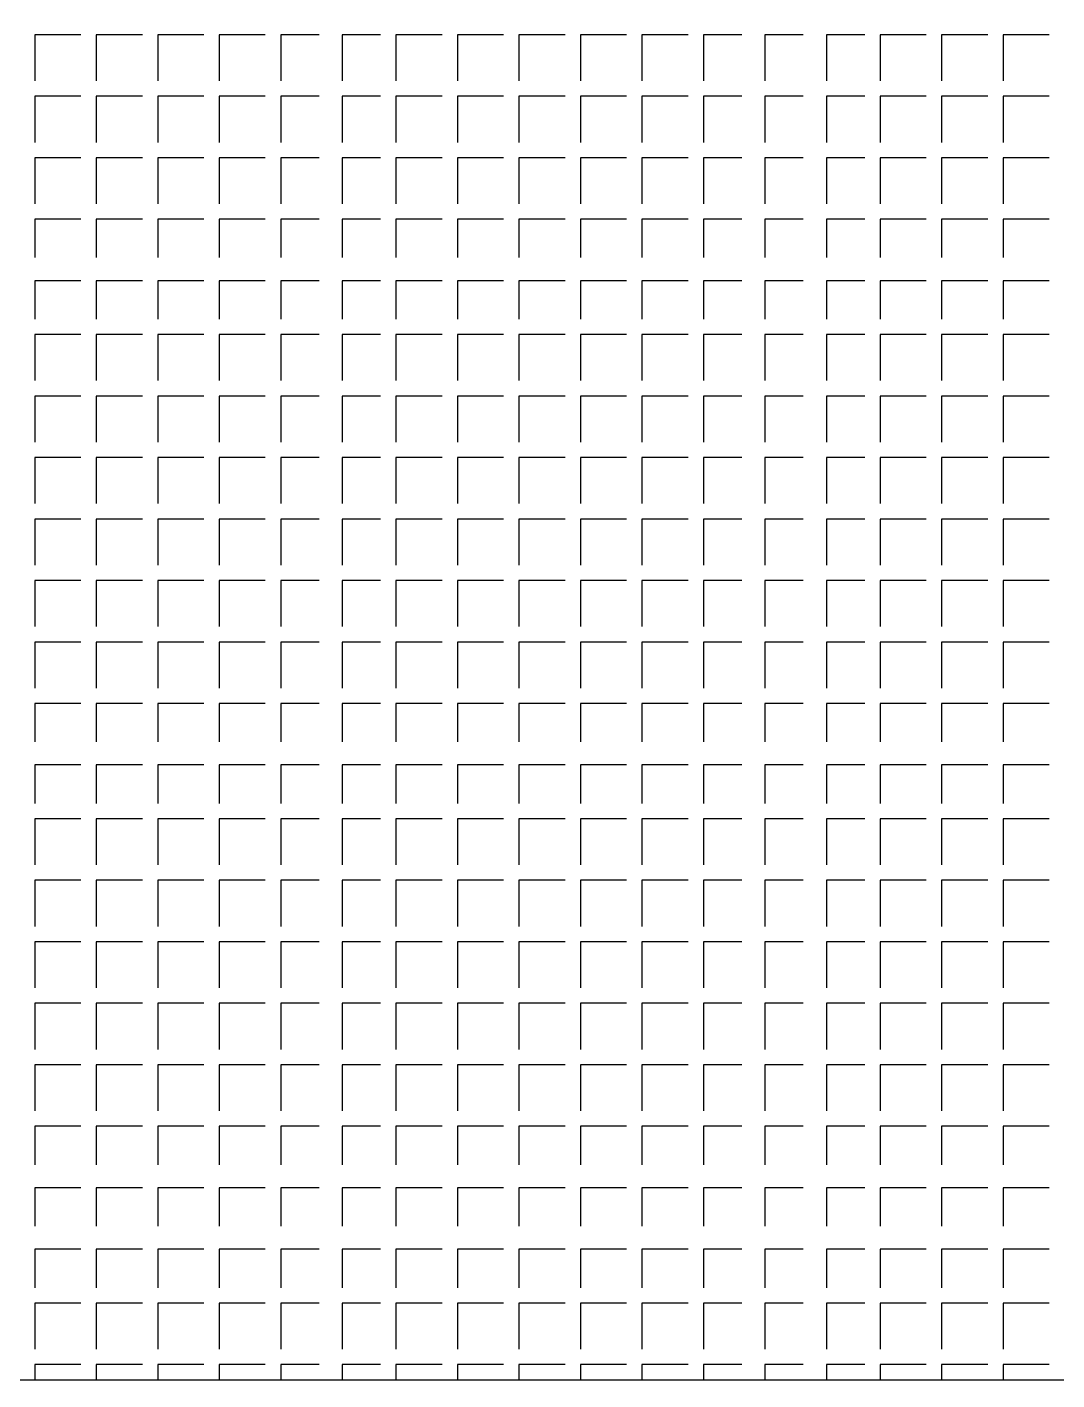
# Model space of a CAD drawing. Extents: x 69141456 to 70100388, y -33501327 to -33101377.
# Drawn here: x 69320117.4 to 69320402.2, y -33464191.8 to -33463817.7 of the extents above; entities that cross this region are included whole.
import ezdxf

# ---------------------------------------------------------------- set-up
doc = ezdxf.new("R2010")
doc.units = 0
doc.header["$LTSCALE"] = 100
doc.layers.add('PDF _СС_ЗВ_Оборудование', color=1, linetype='Continuous')

msp = doc.modelspace()

# ---------------------------------------------------------------- linework, layer by layer
at = {"layer": 'PDF _СС_ЗВ_Оборудование', "lineweight": 30}
msp.add_lwpolyline([(69321469.28, -33464191.77), (69321469.28, -33463420.17), (69319851.68, -33463420.17), (69319851.68, -33464191.77)], close=True, dxfattribs=at)
for points in [[(69320132.26, -33463819.79), (69320119.51, -33463819.79), (69320119.51, -33463832.54)], [(69320149.27, -33463819.79), (69320136.51, -33463819.79), (69320136.51, -33463832.54)], [(69320166.27, -33463819.79), (69320153.52, -33463819.79), (69320153.52, -33463832.54)], [(69320183.28, -33463819.79), (69320170.52, -33463819.79), (69320170.52, -33463832.54)], [(69320198.15, -33463819.79), (69320187.53, -33463819.79), (69320187.53, -33463832.54)], [(69320215.16, -33463819.79), (69320204.53, -33463819.79), (69320204.53, -33463832.54)], [(69320232.16, -33463819.79), (69320219.41, -33463819.79), (69320219.41, -33463832.54)], [(69320249.17, -33463819.79), (69320236.42, -33463819.79), (69320236.42, -33463832.54)], [(69320266.17, -33463819.79), (69320253.42, -33463819.79), (69320253.42, -33463832.54)], [(69320283.18, -33463819.79), (69320270.43, -33463819.79), (69320270.43, -33463832.54)], [(69320300.18, -33463819.79), (69320287.43, -33463819.79), (69320287.43, -33463832.54)], [(69320315.06, -33463819.79), (69320304.44, -33463819.79), (69320304.44, -33463832.54)], [(69320332.07, -33463819.79), (69320321.44, -33463819.79), (69320321.44, -33463832.54)], [(69320349.07, -33463819.79), (69320338.45, -33463819.79), (69320338.45, -33463832.54)], [(69320366.08, -33463819.79), (69320353.32, -33463819.79), (69320353.32, -33463832.54)], [(69320383.08, -33463819.79), (69320370.33, -33463819.79), (69320370.33, -33463832.54)], [(69320400.09, -33463819.79), (69320387.33, -33463819.79), (69320387.33, -33463832.54)], [(69320132.26, -33463836.79), (69320119.51, -33463836.79), (69320119.51, -33463849.55)], [(69320149.27, -33463836.79), (69320136.51, -33463836.79), (69320136.51, -33463849.55)], [(69320166.27, -33463836.79), (69320153.52, -33463836.79), (69320153.52, -33463849.55)], [(69320183.28, -33463836.79), (69320170.52, -33463836.79), (69320170.52, -33463849.55)], [(69320198.15, -33463836.79), (69320187.53, -33463836.79), (69320187.53, -33463849.55)], [(69320215.16, -33463836.79), (69320204.53, -33463836.79), (69320204.53, -33463849.55)], [(69320232.16, -33463836.79), (69320219.41, -33463836.79), (69320219.41, -33463849.55)], [(69320249.17, -33463836.79), (69320236.42, -33463836.79), (69320236.42, -33463849.55)], [(69320266.17, -33463836.79), (69320253.42, -33463836.79), (69320253.42, -33463849.55)], [(69320283.18, -33463836.79), (69320270.43, -33463836.79), (69320270.43, -33463849.55)], [(69320300.18, -33463836.79), (69320287.43, -33463836.79), (69320287.43, -33463849.55)], [(69320315.06, -33463836.79), (69320304.44, -33463836.79), (69320304.44, -33463849.55)], [(69320332.07, -33463836.79), (69320321.44, -33463836.79), (69320321.44, -33463849.55)], [(69320349.07, -33463836.79), (69320338.45, -33463836.79), (69320338.45, -33463849.55)], [(69320366.08, -33463836.79), (69320353.32, -33463836.79), (69320353.32, -33463849.55)], [(69320383.08, -33463836.79), (69320370.33, -33463836.79), (69320370.33, -33463849.55)], [(69320400.09, -33463836.79), (69320387.33, -33463836.79), (69320387.33, -33463849.55)], [(69320132.26, -33463853.8), (69320119.51, -33463853.8), (69320119.51, -33463866.55)], [(69320149.27, -33463853.8), (69320136.51, -33463853.8), (69320136.51, -33463866.55)], [(69320166.27, -33463853.8), (69320153.52, -33463853.8), (69320153.52, -33463866.55)], [(69320183.28, -33463853.8), (69320170.52, -33463853.8), (69320170.52, -33463866.55)], [(69320198.15, -33463853.8), (69320187.53, -33463853.8), (69320187.53, -33463866.55)], [(69320215.16, -33463853.8), (69320204.53, -33463853.8), (69320204.53, -33463866.55)], [(69320232.16, -33463853.8), (69320219.41, -33463853.8), (69320219.41, -33463866.55)], [(69320249.17, -33463853.8), (69320236.42, -33463853.8), (69320236.42, -33463866.55)], [(69320266.17, -33463853.8), (69320253.42, -33463853.8), (69320253.42, -33463866.55)], [(69320283.18, -33463853.8), (69320270.43, -33463853.8), (69320270.43, -33463866.55)], [(69320300.18, -33463853.8), (69320287.43, -33463853.8), (69320287.43, -33463866.55)], [(69320315.06, -33463853.8), (69320304.44, -33463853.8), (69320304.44, -33463866.55)], [(69320332.07, -33463853.8), (69320321.44, -33463853.8), (69320321.44, -33463866.55)], [(69320349.07, -33463853.8), (69320338.45, -33463853.8), (69320338.45, -33463866.55)], [(69320366.08, -33463853.8), (69320353.32, -33463853.8), (69320353.32, -33463866.55)], [(69320383.08, -33463853.8), (69320370.33, -33463853.8), (69320370.33, -33463866.55)], [(69320400.09, -33463853.8), (69320387.33, -33463853.8), (69320387.33, -33463866.55)], [(69320132.26, -33463870.8), (69320119.51, -33463870.8), (69320119.51, -33463881.43)], [(69320149.27, -33463870.8), (69320136.51, -33463870.8), (69320136.51, -33463881.43)], [(69320166.27, -33463870.8), (69320153.52, -33463870.8), (69320153.52, -33463881.43)], [(69320183.28, -33463870.8), (69320170.52, -33463870.8), (69320170.52, -33463881.43)], [(69320198.15, -33463870.8), (69320187.53, -33463870.8), (69320187.53, -33463881.43)], [(69320215.16, -33463870.8), (69320204.53, -33463870.8), (69320204.53, -33463881.43)], [(69320232.16, -33463870.8), (69320219.41, -33463870.8), (69320219.41, -33463881.43)], [(69320249.17, -33463870.8), (69320236.42, -33463870.8), (69320236.42, -33463881.43)], [(69320266.17, -33463870.8), (69320253.42, -33463870.8), (69320253.42, -33463881.43)], [(69320283.18, -33463870.8), (69320270.43, -33463870.8), (69320270.43, -33463881.43)], [(69320300.18, -33463870.8), (69320287.43, -33463870.8), (69320287.43, -33463881.43)], [(69320315.06, -33463870.8), (69320304.44, -33463870.8), (69320304.44, -33463881.43)], [(69320332.07, -33463870.8), (69320321.44, -33463870.8), (69320321.44, -33463881.43)], [(69320349.07, -33463870.8), (69320338.45, -33463870.8), (69320338.45, -33463881.43)], [(69320366.08, -33463870.8), (69320353.32, -33463870.8), (69320353.32, -33463881.43)], [(69320383.08, -33463870.8), (69320370.33, -33463870.8), (69320370.33, -33463881.43)], [(69320400.09, -33463870.8), (69320387.33, -33463870.8), (69320387.33, -33463881.43)], [(69320132.26, -33463887.81), (69320119.51, -33463887.81), (69320119.51, -33463898.43)], [(69320149.27, -33463887.81), (69320136.51, -33463887.81), (69320136.51, -33463898.43)], [(69320166.27, -33463887.81), (69320153.52, -33463887.81), (69320153.52, -33463898.43)], [(69320183.28, -33463887.81), (69320170.52, -33463887.81), (69320170.52, -33463898.43)], [(69320198.15, -33463887.81), (69320187.53, -33463887.81), (69320187.53, -33463898.43)], [(69320215.16, -33463887.81), (69320204.53, -33463887.81), (69320204.53, -33463898.43)], [(69320232.16, -33463887.81), (69320219.41, -33463887.81), (69320219.41, -33463898.43)], [(69320249.17, -33463887.81), (69320236.42, -33463887.81), (69320236.42, -33463898.43)], [(69320266.17, -33463887.81), (69320253.42, -33463887.81), (69320253.42, -33463898.43)], [(69320283.18, -33463887.81), (69320270.43, -33463887.81), (69320270.43, -33463898.43)], [(69320300.18, -33463887.81), (69320287.43, -33463887.81), (69320287.43, -33463898.43)], [(69320315.06, -33463887.81), (69320304.44, -33463887.81), (69320304.44, -33463898.43)], [(69320332.07, -33463887.81), (69320321.44, -33463887.81), (69320321.44, -33463898.43)], [(69320349.07, -33463887.81), (69320338.45, -33463887.81), (69320338.45, -33463898.43)], [(69320366.08, -33463887.81), (69320353.32, -33463887.81), (69320353.32, -33463898.43)], [(69320383.08, -33463887.81), (69320370.33, -33463887.81), (69320370.33, -33463898.43)], [(69320400.09, -33463887.81), (69320387.33, -33463887.81), (69320387.33, -33463898.43)], [(69320132.26, -33463902.69), (69320119.51, -33463902.69), (69320119.51, -33463915.44)], [(69320149.27, -33463902.69), (69320136.51, -33463902.69), (69320136.51, -33463915.44)], [(69320166.27, -33463902.69), (69320153.52, -33463902.69), (69320153.52, -33463915.44)], [(69320183.28, -33463902.69), (69320170.52, -33463902.69), (69320170.52, -33463915.44)], [(69320198.15, -33463902.69), (69320187.53, -33463902.69), (69320187.53, -33463915.44)], [(69320215.16, -33463902.69), (69320204.53, -33463902.69), (69320204.53, -33463915.44)], [(69320232.16, -33463902.69), (69320219.41, -33463902.69), (69320219.41, -33463915.44)], [(69320249.17, -33463902.69), (69320236.42, -33463902.69), (69320236.42, -33463915.44)], [(69320266.17, -33463902.69), (69320253.42, -33463902.69), (69320253.42, -33463915.44)], [(69320283.18, -33463902.69), (69320270.43, -33463902.69), (69320270.43, -33463915.44)], [(69320300.18, -33463902.69), (69320287.43, -33463902.69), (69320287.43, -33463915.44)], [(69320315.06, -33463902.69), (69320304.44, -33463902.69), (69320304.44, -33463915.44)], [(69320332.07, -33463902.69), (69320321.44, -33463902.69), (69320321.44, -33463915.44)], [(69320349.07, -33463902.69), (69320338.45, -33463902.69), (69320338.45, -33463915.44)], [(69320366.08, -33463902.69), (69320353.32, -33463902.69), (69320353.32, -33463915.44)], [(69320383.08, -33463902.69), (69320370.33, -33463902.69), (69320370.33, -33463915.44)], [(69320400.09, -33463902.69), (69320387.33, -33463902.69), (69320387.33, -33463915.44)], [(69320132.26, -33463919.69), (69320119.51, -33463919.69), (69320119.51, -33463932.44)], [(69320149.27, -33463919.69), (69320136.51, -33463919.69), (69320136.51, -33463932.44)], [(69320166.27, -33463919.69), (69320153.52, -33463919.69), (69320153.52, -33463932.44)], [(69320183.28, -33463919.69), (69320170.52, -33463919.69), (69320170.52, -33463932.44)], [(69320198.15, -33463919.69), (69320187.53, -33463919.69), (69320187.53, -33463932.44)], [(69320215.16, -33463919.69), (69320204.53, -33463919.69), (69320204.53, -33463932.44)], [(69320232.16, -33463919.69), (69320219.41, -33463919.69), (69320219.41, -33463932.44)], [(69320249.17, -33463919.69), (69320236.42, -33463919.69), (69320236.42, -33463932.44)], [(69320266.17, -33463919.69), (69320253.42, -33463919.69), (69320253.42, -33463932.44)], [(69320283.18, -33463919.69), (69320270.43, -33463919.69), (69320270.43, -33463932.44)], [(69320300.18, -33463919.69), (69320287.43, -33463919.69), (69320287.43, -33463932.44)], [(69320315.06, -33463919.69), (69320304.44, -33463919.69), (69320304.44, -33463932.44)], [(69320332.07, -33463919.69), (69320321.44, -33463919.69), (69320321.44, -33463932.44)], [(69320349.07, -33463919.69), (69320338.45, -33463919.69), (69320338.45, -33463932.44)], [(69320366.08, -33463919.69), (69320353.32, -33463919.69), (69320353.32, -33463932.44)], [(69320383.08, -33463919.69), (69320370.33, -33463919.69), (69320370.33, -33463932.44)], [(69320400.09, -33463919.69), (69320387.33, -33463919.69), (69320387.33, -33463932.44)], [(69320132.26, -33463936.7), (69320119.51, -33463936.7), (69320119.51, -33463949.45)], [(69320149.27, -33463936.7), (69320136.51, -33463936.7), (69320136.51, -33463949.45)], [(69320166.27, -33463936.7), (69320153.52, -33463936.7), (69320153.52, -33463949.45)], [(69320183.28, -33463936.7), (69320170.52, -33463936.7), (69320170.52, -33463949.45)], [(69320198.15, -33463936.7), (69320187.53, -33463936.7), (69320187.53, -33463949.45)], [(69320215.16, -33463936.7), (69320204.53, -33463936.7), (69320204.53, -33463949.45)], [(69320232.16, -33463936.7), (69320219.41, -33463936.7), (69320219.41, -33463949.45)], [(69320249.17, -33463936.7), (69320236.42, -33463936.7), (69320236.42, -33463949.45)], [(69320266.17, -33463936.7), (69320253.42, -33463936.7), (69320253.42, -33463949.45)], [(69320283.18, -33463936.7), (69320270.43, -33463936.7), (69320270.43, -33463949.45)], [(69320300.18, -33463936.7), (69320287.43, -33463936.7), (69320287.43, -33463949.45)], [(69320315.06, -33463936.7), (69320304.44, -33463936.7), (69320304.44, -33463949.45)], [(69320332.07, -33463936.7), (69320321.44, -33463936.7), (69320321.44, -33463949.45)], [(69320349.07, -33463936.7), (69320338.45, -33463936.7), (69320338.45, -33463949.45)], [(69320366.08, -33463936.7), (69320353.32, -33463936.7), (69320353.32, -33463949.45)], [(69320383.08, -33463936.7), (69320370.33, -33463936.7), (69320370.33, -33463949.45)], [(69320400.09, -33463936.7), (69320387.33, -33463936.7), (69320387.33, -33463949.45)], [(69320132.26, -33463953.7), (69320119.51, -33463953.7), (69320119.51, -33463966.45)], [(69320149.27, -33463953.7), (69320136.51, -33463953.7), (69320136.51, -33463966.45)], [(69320166.27, -33463953.7), (69320153.52, -33463953.7), (69320153.52, -33463966.45)], [(69320183.28, -33463953.7), (69320170.52, -33463953.7), (69320170.52, -33463966.45)], [(69320198.15, -33463953.7), (69320187.53, -33463953.7), (69320187.53, -33463966.45)], [(69320215.16, -33463953.7), (69320204.53, -33463953.7), (69320204.53, -33463966.45)], [(69320232.16, -33463953.7), (69320219.41, -33463953.7), (69320219.41, -33463966.45)], [(69320249.17, -33463953.7), (69320236.42, -33463953.7), (69320236.42, -33463966.45)], [(69320266.17, -33463953.7), (69320253.42, -33463953.7), (69320253.42, -33463966.45)], [(69320283.18, -33463953.7), (69320270.43, -33463953.7), (69320270.43, -33463966.45)], [(69320300.18, -33463953.7), (69320287.43, -33463953.7), (69320287.43, -33463966.45)], [(69320315.06, -33463953.7), (69320304.44, -33463953.7), (69320304.44, -33463966.45)], [(69320332.07, -33463953.7), (69320321.44, -33463953.7), (69320321.44, -33463966.45)], [(69320349.07, -33463953.7), (69320338.45, -33463953.7), (69320338.45, -33463966.45)], [(69320366.08, -33463953.7), (69320353.32, -33463953.7), (69320353.32, -33463966.45)], [(69320383.08, -33463953.7), (69320370.33, -33463953.7), (69320370.33, -33463966.45)], [(69320400.09, -33463953.7), (69320387.33, -33463953.7), (69320387.33, -33463966.45)], [(69320132.26, -33463970.71), (69320119.51, -33463970.71), (69320119.51, -33463983.46)], [(69320149.27, -33463970.71), (69320136.51, -33463970.71), (69320136.51, -33463983.46)], [(69320166.27, -33463970.71), (69320153.52, -33463970.71), (69320153.52, -33463983.46)], [(69320183.28, -33463970.71), (69320170.52, -33463970.71), (69320170.52, -33463983.46)], [(69320198.15, -33463970.71), (69320187.53, -33463970.71), (69320187.53, -33463983.46)], [(69320215.16, -33463970.71), (69320204.53, -33463970.71), (69320204.53, -33463983.46)], [(69320232.16, -33463970.71), (69320219.41, -33463970.71), (69320219.41, -33463983.46)], [(69320249.17, -33463970.71), (69320236.42, -33463970.71), (69320236.42, -33463983.46)], [(69320266.17, -33463970.71), (69320253.42, -33463970.71), (69320253.42, -33463983.46)], [(69320283.18, -33463970.71), (69320270.43, -33463970.71), (69320270.43, -33463983.46)], [(69320300.18, -33463970.71), (69320287.43, -33463970.71), (69320287.43, -33463983.46)], [(69320315.06, -33463970.71), (69320304.44, -33463970.71), (69320304.44, -33463983.46)], [(69320332.07, -33463970.71), (69320321.44, -33463970.71), (69320321.44, -33463983.46)], [(69320349.07, -33463970.71), (69320338.45, -33463970.71), (69320338.45, -33463983.46)], [(69320366.08, -33463970.71), (69320353.32, -33463970.71), (69320353.32, -33463983.46)], [(69320383.08, -33463970.71), (69320370.33, -33463970.71), (69320370.33, -33463983.46)], [(69320400.09, -33463970.71), (69320387.33, -33463970.71), (69320387.33, -33463983.46)], [(69320132.26, -33463987.71), (69320119.51, -33463987.71), (69320119.51, -33464000.46)], [(69320149.27, -33463987.71), (69320136.51, -33463987.71), (69320136.51, -33464000.46)], [(69320166.27, -33463987.71), (69320153.52, -33463987.71), (69320153.52, -33464000.46)], [(69320183.28, -33463987.71), (69320170.52, -33463987.71), (69320170.52, -33464000.46)], [(69320198.15, -33463987.71), (69320187.53, -33463987.71), (69320187.53, -33464000.46)], [(69320215.16, -33463987.71), (69320204.53, -33463987.71), (69320204.53, -33464000.46)], [(69320232.16, -33463987.71), (69320219.41, -33463987.71), (69320219.41, -33464000.46)], [(69320249.17, -33463987.71), (69320236.42, -33463987.71), (69320236.42, -33464000.46)], [(69320266.17, -33463987.71), (69320253.42, -33463987.71), (69320253.42, -33464000.46)], [(69320283.18, -33463987.71), (69320270.43, -33463987.71), (69320270.43, -33464000.46)], [(69320300.18, -33463987.71), (69320287.43, -33463987.71), (69320287.43, -33464000.46)], [(69320315.06, -33463987.71), (69320304.44, -33463987.71), (69320304.44, -33464000.46)], [(69320332.07, -33463987.71), (69320321.44, -33463987.71), (69320321.44, -33464000.46)], [(69320349.07, -33463987.71), (69320338.45, -33463987.71), (69320338.45, -33464000.46)], [(69320366.08, -33463987.71), (69320353.32, -33463987.71), (69320353.32, -33464000.46)], [(69320383.08, -33463987.71), (69320370.33, -33463987.71), (69320370.33, -33464000.46)], [(69320400.09, -33463987.71), (69320387.33, -33463987.71), (69320387.33, -33464000.46)], [(69320132.26, -33464004.72), (69320119.51, -33464004.72), (69320119.51, -33464015.34)], [(69320149.27, -33464004.72), (69320136.51, -33464004.72), (69320136.51, -33464015.34)], [(69320166.27, -33464004.72), (69320153.52, -33464004.72), (69320153.52, -33464015.34)], [(69320183.28, -33464004.72), (69320170.52, -33464004.72), (69320170.52, -33464015.34)], [(69320198.15, -33464004.72), (69320187.53, -33464004.72), (69320187.53, -33464015.34)], [(69320215.16, -33464004.72), (69320204.53, -33464004.72), (69320204.53, -33464015.34)], [(69320232.16, -33464004.72), (69320219.41, -33464004.72), (69320219.41, -33464015.34)], [(69320249.17, -33464004.72), (69320236.42, -33464004.72), (69320236.42, -33464015.34)], [(69320266.17, -33464004.72), (69320253.42, -33464004.72), (69320253.42, -33464015.34)], [(69320283.18, -33464004.72), (69320270.43, -33464004.72), (69320270.43, -33464015.34)], [(69320300.18, -33464004.72), (69320287.43, -33464004.72), (69320287.43, -33464015.34)], [(69320315.06, -33464004.72), (69320304.44, -33464004.72), (69320304.44, -33464015.34)], [(69320332.07, -33464004.72), (69320321.44, -33464004.72), (69320321.44, -33464015.34)], [(69320349.07, -33464004.72), (69320338.45, -33464004.72), (69320338.45, -33464015.34)], [(69320366.08, -33464004.72), (69320353.32, -33464004.72), (69320353.32, -33464015.34)], [(69320383.08, -33464004.72), (69320370.33, -33464004.72), (69320370.33, -33464015.34)], [(69320400.09, -33464004.72), (69320387.33, -33464004.72), (69320387.33, -33464015.34)], [(69320132.26, -33464021.72), (69320119.51, -33464021.72), (69320119.51, -33464032.35)], [(69320149.27, -33464021.72), (69320136.51, -33464021.72), (69320136.51, -33464032.35)], [(69320166.27, -33464021.72), (69320153.52, -33464021.72), (69320153.52, -33464032.35)], [(69320183.28, -33464021.72), (69320170.52, -33464021.72), (69320170.52, -33464032.35)], [(69320198.15, -33464021.72), (69320187.53, -33464021.72), (69320187.53, -33464032.35)], [(69320215.16, -33464021.72), (69320204.53, -33464021.72), (69320204.53, -33464032.35)], [(69320232.16, -33464021.72), (69320219.41, -33464021.72), (69320219.41, -33464032.35)], [(69320249.17, -33464021.72), (69320236.42, -33464021.72), (69320236.42, -33464032.35)], [(69320266.17, -33464021.72), (69320253.42, -33464021.72), (69320253.42, -33464032.35)], [(69320283.18, -33464021.72), (69320270.43, -33464021.72), (69320270.43, -33464032.35)], [(69320300.18, -33464021.72), (69320287.43, -33464021.72), (69320287.43, -33464032.35)], [(69320315.06, -33464021.72), (69320304.44, -33464021.72), (69320304.44, -33464032.35)], [(69320332.07, -33464021.72), (69320321.44, -33464021.72), (69320321.44, -33464032.35)], [(69320349.07, -33464021.72), (69320338.45, -33464021.72), (69320338.45, -33464032.35)], [(69320366.08, -33464021.72), (69320353.32, -33464021.72), (69320353.32, -33464032.35)], [(69320383.08, -33464021.72), (69320370.33, -33464021.72), (69320370.33, -33464032.35)], [(69320400.09, -33464021.72), (69320387.33, -33464021.72), (69320387.33, -33464032.35)], [(69320132.26, -33464036.6), (69320119.51, -33464036.6), (69320119.51, -33464049.35)], [(69320149.27, -33464036.6), (69320136.51, -33464036.6), (69320136.51, -33464049.35)], [(69320166.27, -33464036.6), (69320153.52, -33464036.6), (69320153.52, -33464049.35)], [(69320183.28, -33464036.6), (69320170.52, -33464036.6), (69320170.52, -33464049.35)], [(69320198.15, -33464036.6), (69320187.53, -33464036.6), (69320187.53, -33464049.35)], [(69320215.16, -33464036.6), (69320204.53, -33464036.6), (69320204.53, -33464049.35)], [(69320232.16, -33464036.6), (69320219.41, -33464036.6), (69320219.41, -33464049.35)], [(69320249.17, -33464036.6), (69320236.42, -33464036.6), (69320236.42, -33464049.35)], [(69320266.17, -33464036.6), (69320253.42, -33464036.6), (69320253.42, -33464049.35)], [(69320283.18, -33464036.6), (69320270.43, -33464036.6), (69320270.43, -33464049.35)], [(69320300.18, -33464036.6), (69320287.43, -33464036.6), (69320287.43, -33464049.35)], [(69320315.06, -33464036.6), (69320304.44, -33464036.6), (69320304.44, -33464049.35)], [(69320332.07, -33464036.6), (69320321.44, -33464036.6), (69320321.44, -33464049.35)], [(69320349.07, -33464036.6), (69320338.45, -33464036.6), (69320338.45, -33464049.35)], [(69320366.08, -33464036.6), (69320353.32, -33464036.6), (69320353.32, -33464049.35)], [(69320383.08, -33464036.6), (69320370.33, -33464036.6), (69320370.33, -33464049.35)], [(69320400.09, -33464036.6), (69320387.33, -33464036.6), (69320387.33, -33464049.35)], [(69320132.26, -33464053.6), (69320119.51, -33464053.6), (69320119.51, -33464066.36)], [(69320149.27, -33464053.6), (69320136.51, -33464053.6), (69320136.51, -33464066.36)], [(69320166.27, -33464053.6), (69320153.52, -33464053.6), (69320153.52, -33464066.36)], [(69320183.28, -33464053.6), (69320170.52, -33464053.6), (69320170.52, -33464066.36)], [(69320198.15, -33464053.6), (69320187.53, -33464053.6), (69320187.53, -33464066.36)], [(69320215.16, -33464053.6), (69320204.53, -33464053.6), (69320204.53, -33464066.36)], [(69320232.16, -33464053.6), (69320219.41, -33464053.6), (69320219.41, -33464066.36)], [(69320249.17, -33464053.6), (69320236.42, -33464053.6), (69320236.42, -33464066.36)], [(69320266.17, -33464053.6), (69320253.42, -33464053.6), (69320253.42, -33464066.36)], [(69320283.18, -33464053.6), (69320270.43, -33464053.6), (69320270.43, -33464066.36)], [(69320300.18, -33464053.6), (69320287.43, -33464053.6), (69320287.43, -33464066.36)], [(69320315.06, -33464053.6), (69320304.44, -33464053.6), (69320304.44, -33464066.36)], [(69320332.07, -33464053.6), (69320321.44, -33464053.6), (69320321.44, -33464066.36)], [(69320349.07, -33464053.6), (69320338.45, -33464053.6), (69320338.45, -33464066.36)], [(69320366.08, -33464053.6), (69320353.32, -33464053.6), (69320353.32, -33464066.36)], [(69320383.08, -33464053.6), (69320370.33, -33464053.6), (69320370.33, -33464066.36)], [(69320400.09, -33464053.6), (69320387.33, -33464053.6), (69320387.33, -33464066.36)], [(69320132.26, -33464070.61), (69320119.51, -33464070.61), (69320119.51, -33464083.36)], [(69320149.27, -33464070.61), (69320136.51, -33464070.61), (69320136.51, -33464083.36)], [(69320166.27, -33464070.61), (69320153.52, -33464070.61), (69320153.52, -33464083.36)], [(69320183.28, -33464070.61), (69320170.52, -33464070.61), (69320170.52, -33464083.36)], [(69320198.15, -33464070.61), (69320187.53, -33464070.61), (69320187.53, -33464083.36)], [(69320215.16, -33464070.61), (69320204.53, -33464070.61), (69320204.53, -33464083.36)], [(69320232.16, -33464070.61), (69320219.41, -33464070.61), (69320219.41, -33464083.36)], [(69320249.17, -33464070.61), (69320236.42, -33464070.61), (69320236.42, -33464083.36)], [(69320266.17, -33464070.61), (69320253.42, -33464070.61), (69320253.42, -33464083.36)], [(69320283.18, -33464070.61), (69320270.43, -33464070.61), (69320270.43, -33464083.36)], [(69320300.18, -33464070.61), (69320287.43, -33464070.61), (69320287.43, -33464083.36)], [(69320315.06, -33464070.61), (69320304.44, -33464070.61), (69320304.44, -33464083.36)], [(69320332.07, -33464070.61), (69320321.44, -33464070.61), (69320321.44, -33464083.36)], [(69320349.07, -33464070.61), (69320338.45, -33464070.61), (69320338.45, -33464083.36)], [(69320366.08, -33464070.61), (69320353.32, -33464070.61), (69320353.32, -33464083.36)], [(69320383.08, -33464070.61), (69320370.33, -33464070.61), (69320370.33, -33464083.36)], [(69320400.09, -33464070.61), (69320387.33, -33464070.61), (69320387.33, -33464083.36)], [(69320132.26, -33464087.61), (69320119.51, -33464087.61), (69320119.51, -33464100.37)], [(69320149.27, -33464087.61), (69320136.51, -33464087.61), (69320136.51, -33464100.37)], [(69320166.27, -33464087.61), (69320153.52, -33464087.61), (69320153.52, -33464100.37)], [(69320183.28, -33464087.61), (69320170.52, -33464087.61), (69320170.52, -33464100.37)], [(69320198.15, -33464087.61), (69320187.53, -33464087.61), (69320187.53, -33464100.37)], [(69320215.16, -33464087.61), (69320204.53, -33464087.61), (69320204.53, -33464100.37)], [(69320232.16, -33464087.61), (69320219.41, -33464087.61), (69320219.41, -33464100.37)], [(69320249.17, -33464087.61), (69320236.42, -33464087.61), (69320236.42, -33464100.37)], [(69320266.17, -33464087.61), (69320253.42, -33464087.61), (69320253.42, -33464100.37)], [(69320283.18, -33464087.61), (69320270.43, -33464087.61), (69320270.43, -33464100.37)], [(69320300.18, -33464087.61), (69320287.43, -33464087.61), (69320287.43, -33464100.37)], [(69320315.06, -33464087.61), (69320304.44, -33464087.61), (69320304.44, -33464100.37)], [(69320332.07, -33464087.61), (69320321.44, -33464087.61), (69320321.44, -33464100.37)], [(69320349.07, -33464087.61), (69320338.45, -33464087.61), (69320338.45, -33464100.37)], [(69320366.08, -33464087.61), (69320353.32, -33464087.61), (69320353.32, -33464100.37)], [(69320383.08, -33464087.61), (69320370.33, -33464087.61), (69320370.33, -33464100.37)], [(69320400.09, -33464087.61), (69320387.33, -33464087.61), (69320387.33, -33464100.37)], [(69320132.26, -33464104.62), (69320119.51, -33464104.62), (69320119.51, -33464117.37)], [(69320149.27, -33464104.62), (69320136.51, -33464104.62), (69320136.51, -33464117.37)], [(69320166.27, -33464104.62), (69320153.52, -33464104.62), (69320153.52, -33464117.37)], [(69320183.28, -33464104.62), (69320170.52, -33464104.62), (69320170.52, -33464117.37)], [(69320198.15, -33464104.62), (69320187.53, -33464104.62), (69320187.53, -33464117.37)], [(69320215.16, -33464104.62), (69320204.53, -33464104.62), (69320204.53, -33464117.37)], [(69320232.16, -33464104.62), (69320219.41, -33464104.62), (69320219.41, -33464117.37)], [(69320249.17, -33464104.62), (69320236.42, -33464104.62), (69320236.42, -33464117.37)], [(69320266.17, -33464104.62), (69320253.42, -33464104.62), (69320253.42, -33464117.37)], [(69320283.18, -33464104.62), (69320270.43, -33464104.62), (69320270.43, -33464117.37)], [(69320300.18, -33464104.62), (69320287.43, -33464104.62), (69320287.43, -33464117.37)], [(69320315.06, -33464104.62), (69320304.44, -33464104.62), (69320304.44, -33464117.37)], [(69320332.07, -33464104.62), (69320321.44, -33464104.62), (69320321.44, -33464117.37)], [(69320349.07, -33464104.62), (69320338.45, -33464104.62), (69320338.45, -33464117.37)], [(69320366.08, -33464104.62), (69320353.32, -33464104.62), (69320353.32, -33464117.37)], [(69320383.08, -33464104.62), (69320370.33, -33464104.62), (69320370.33, -33464117.37)], [(69320400.09, -33464104.62), (69320387.33, -33464104.62), (69320387.33, -33464117.37)], [(69320132.26, -33464121.62), (69320119.51, -33464121.62), (69320119.51, -33464132.25)], [(69320149.27, -33464121.62), (69320136.51, -33464121.62), (69320136.51, -33464132.25)], [(69320166.27, -33464121.62), (69320153.52, -33464121.62), (69320153.52, -33464132.25)], [(69320183.28, -33464121.62), (69320170.52, -33464121.62), (69320170.52, -33464132.25)], [(69320198.15, -33464121.62), (69320187.53, -33464121.62), (69320187.53, -33464132.25)], [(69320215.16, -33464121.62), (69320204.53, -33464121.62), (69320204.53, -33464132.25)], [(69320232.16, -33464121.62), (69320219.41, -33464121.62), (69320219.41, -33464132.25)], [(69320249.17, -33464121.62), (69320236.42, -33464121.62), (69320236.42, -33464132.25)], [(69320266.17, -33464121.62), (69320253.42, -33464121.62), (69320253.42, -33464132.25)], [(69320283.18, -33464121.62), (69320270.43, -33464121.62), (69320270.43, -33464132.25)], [(69320300.18, -33464121.62), (69320287.43, -33464121.62), (69320287.43, -33464132.25)], [(69320315.06, -33464121.62), (69320304.44, -33464121.62), (69320304.44, -33464132.25)], [(69320332.07, -33464121.62), (69320321.44, -33464121.62), (69320321.44, -33464132.25)], [(69320349.07, -33464121.62), (69320338.45, -33464121.62), (69320338.45, -33464132.25)], [(69320366.08, -33464121.62), (69320353.32, -33464121.62), (69320353.32, -33464132.25)], [(69320383.08, -33464121.62), (69320370.33, -33464121.62), (69320370.33, -33464132.25)], [(69320400.09, -33464121.62), (69320387.33, -33464121.62), (69320387.33, -33464132.25)], [(69320132.26, -33464138.63), (69320119.51, -33464138.63), (69320119.51, -33464149.26)], [(69320149.27, -33464138.63), (69320136.51, -33464138.63), (69320136.51, -33464149.26)], [(69320166.27, -33464138.63), (69320153.52, -33464138.63), (69320153.52, -33464149.26)], [(69320183.28, -33464138.63), (69320170.52, -33464138.63), (69320170.52, -33464149.26)], [(69320198.15, -33464138.63), (69320187.53, -33464138.63), (69320187.53, -33464149.26)], [(69320215.16, -33464138.63), (69320204.53, -33464138.63), (69320204.53, -33464149.26)], [(69320232.16, -33464138.63), (69320219.41, -33464138.63), (69320219.41, -33464149.26)], [(69320249.17, -33464138.63), (69320236.42, -33464138.63), (69320236.42, -33464149.26)], [(69320266.17, -33464138.63), (69320253.42, -33464138.63), (69320253.42, -33464149.26)], [(69320283.18, -33464138.63), (69320270.43, -33464138.63), (69320270.43, -33464149.26)], [(69320300.18, -33464138.63), (69320287.43, -33464138.63), (69320287.43, -33464149.26)], [(69320315.06, -33464138.63), (69320304.44, -33464138.63), (69320304.44, -33464149.26)], [(69320332.07, -33464138.63), (69320321.44, -33464138.63), (69320321.44, -33464149.26)], [(69320349.07, -33464138.63), (69320338.45, -33464138.63), (69320338.45, -33464149.26)], [(69320366.08, -33464138.63), (69320353.32, -33464138.63), (69320353.32, -33464149.26)], [(69320383.08, -33464138.63), (69320370.33, -33464138.63), (69320370.33, -33464149.26)], [(69320400.09, -33464138.63), (69320387.33, -33464138.63), (69320387.33, -33464149.26)], [(69320132.26, -33464155.63), (69320119.51, -33464155.63), (69320119.51, -33464166.26)], [(69320149.27, -33464155.63), (69320136.51, -33464155.63), (69320136.51, -33464166.26)], [(69320166.27, -33464155.63), (69320153.52, -33464155.63), (69320153.52, -33464166.26)], [(69320183.28, -33464155.63), (69320170.52, -33464155.63), (69320170.52, -33464166.26)], [(69320198.15, -33464155.63), (69320187.53, -33464155.63), (69320187.53, -33464166.26)], [(69320215.16, -33464155.63), (69320204.53, -33464155.63), (69320204.53, -33464166.26)], [(69320232.16, -33464155.63), (69320219.41, -33464155.63), (69320219.41, -33464166.26)], [(69320249.17, -33464155.63), (69320236.42, -33464155.63), (69320236.42, -33464166.26)], [(69320266.17, -33464155.63), (69320253.42, -33464155.63), (69320253.42, -33464166.26)], [(69320283.18, -33464155.63), (69320270.43, -33464155.63), (69320270.43, -33464166.26)], [(69320300.18, -33464155.63), (69320287.43, -33464155.63), (69320287.43, -33464166.26)], [(69320315.06, -33464155.63), (69320304.44, -33464155.63), (69320304.44, -33464166.26)], [(69320332.07, -33464155.63), (69320321.44, -33464155.63), (69320321.44, -33464166.26)], [(69320349.07, -33464155.63), (69320338.45, -33464155.63), (69320338.45, -33464166.26)], [(69320366.08, -33464155.63), (69320353.32, -33464155.63), (69320353.32, -33464166.26)], [(69320383.08, -33464155.63), (69320370.33, -33464155.63), (69320370.33, -33464166.26)], [(69320400.09, -33464155.63), (69320387.33, -33464155.63), (69320387.33, -33464166.26)], [(69320132.26, -33464170.51), (69320119.51, -33464170.51), (69320119.51, -33464183.27)], [(69320149.27, -33464170.51), (69320136.51, -33464170.51), (69320136.51, -33464183.27)], [(69320166.27, -33464170.51), (69320153.52, -33464170.51), (69320153.52, -33464183.27)], [(69320183.28, -33464170.51), (69320170.52, -33464170.51), (69320170.52, -33464183.27)], [(69320198.15, -33464170.51), (69320187.53, -33464170.51), (69320187.53, -33464183.27)], [(69320215.16, -33464170.51), (69320204.53, -33464170.51), (69320204.53, -33464183.27)], [(69320232.16, -33464170.51), (69320219.41, -33464170.51), (69320219.41, -33464183.27)], [(69320249.17, -33464170.51), (69320236.42, -33464170.51), (69320236.42, -33464183.27)], [(69320266.17, -33464170.51), (69320253.42, -33464170.51), (69320253.42, -33464183.27)], [(69320283.18, -33464170.51), (69320270.43, -33464170.51), (69320270.43, -33464183.27)], [(69320300.18, -33464170.51), (69320287.43, -33464170.51), (69320287.43, -33464183.27)], [(69320315.06, -33464170.51), (69320304.44, -33464170.51), (69320304.44, -33464183.27)], [(69320332.07, -33464170.51), (69320321.44, -33464170.51), (69320321.44, -33464183.27)], [(69320349.07, -33464170.51), (69320338.45, -33464170.51), (69320338.45, -33464183.27)], [(69320366.08, -33464170.51), (69320353.32, -33464170.51), (69320353.32, -33464183.27)], [(69320383.08, -33464170.51), (69320370.33, -33464170.51), (69320370.33, -33464183.27)], [(69320400.09, -33464170.51), (69320387.33, -33464170.51), (69320387.33, -33464183.27)], [(69320132.26, -33464187.52), (69320119.51, -33464187.52), (69320119.51, -33464191.77)], [(69320149.27, -33464187.52), (69320136.51, -33464187.52), (69320136.51, -33464191.77)], [(69320166.27, -33464187.52), (69320153.52, -33464187.52), (69320153.52, -33464191.77)], [(69320183.28, -33464187.52), (69320170.52, -33464187.52), (69320170.52, -33464191.77)], [(69320198.15, -33464187.52), (69320187.53, -33464187.52), (69320187.53, -33464191.77)], [(69320215.16, -33464187.52), (69320204.53, -33464187.52), (69320204.53, -33464191.77)], [(69320232.16, -33464187.52), (69320219.41, -33464187.52), (69320219.41, -33464191.77)], [(69320249.17, -33464187.52), (69320236.42, -33464187.52), (69320236.42, -33464191.77)], [(69320266.17, -33464187.52), (69320253.42, -33464187.52), (69320253.42, -33464191.77)], [(69320283.18, -33464187.52), (69320270.43, -33464187.52), (69320270.43, -33464191.77)], [(69320300.18, -33464187.52), (69320287.43, -33464187.52), (69320287.43, -33464191.77)], [(69320315.06, -33464187.52), (69320304.44, -33464187.52), (69320304.44, -33464191.77)], [(69320332.07, -33464187.52), (69320321.44, -33464187.52), (69320321.44, -33464191.77)], [(69320349.07, -33464187.52), (69320338.45, -33464187.52), (69320338.45, -33464191.77)], [(69320366.08, -33464187.52), (69320353.32, -33464187.52), (69320353.32, -33464191.77)], [(69320383.08, -33464187.52), (69320370.33, -33464187.52), (69320370.33, -33464191.77)], [(69320400.09, -33464187.52), (69320387.33, -33464187.52), (69320387.33, -33464191.77)]]:
    msp.add_lwpolyline(points, dxfattribs=at)

doc.saveas('drawing.dxf')
